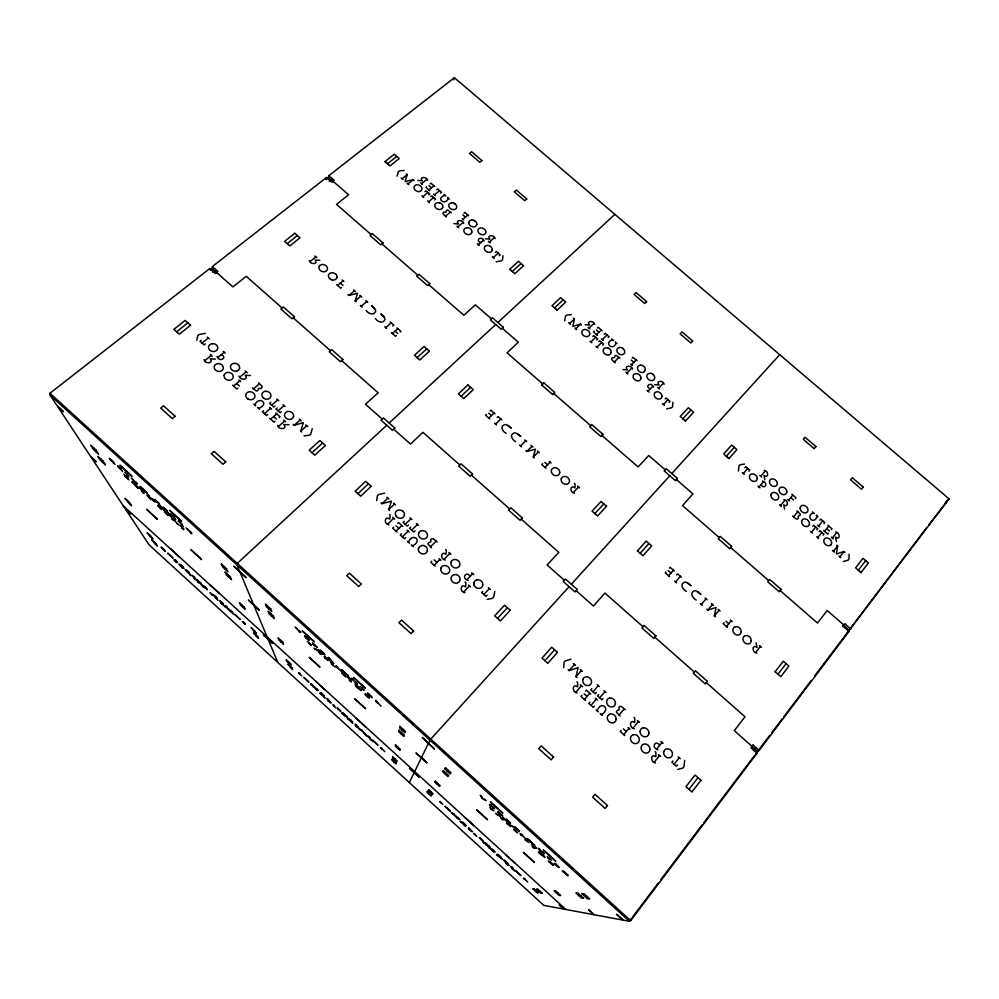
<?xml version="1.0" encoding="UTF-8"?>
<svg xmlns="http://www.w3.org/2000/svg" width="999" height="999" viewBox="0 0 999 999"><rect width="100%" height="100%" fill="white"/><g stroke="black" fill="none" stroke-linecap="round" stroke-linejoin="round"><path stroke-width="1.5" d="M366.009 695.391L366.009 694.367M196.803 340.247L197.777 335.839A5.832 4.895 11.3 0 1 199.276 334.49L205.307 333.366M367.22 736.5L363.936 733.503M367.22 735.988L363.923 732.879M368.581 694.854L368.606 693.806M369.28 698.239L365.035 694.517M369.305 697.539L365.035 693.493M397.09 176.161L398.214 171.828A5.22 4.108 21.2 0 1 399.612 170.829L404.145 170.467M371.928 697.739L367.607 693.968M371.953 697.027L367.62 692.906M312.225 428.633L310.801 433.916A5.782 5.045 16.5 0 1 309.203 435.214L304.046 435.939M372.977 741.645L370.055 739.073M376.685 702.21L376.748 701.211M831.568 542.657L831.505 543.369A4.333 3.509 45 0 1 830.906 544.717M809.352 524.263L809.427 523.551A4.308 3.509 43.8 0 0 804.058 518.918L803.383 519.105A4.133 3.359 43.8 0 0 801.623 521.878M786.825 491.77L786.75 492.47A4.096 3.334 42 0 1 784.377 494.68A4.271 3.472 42 0 1 779.058 490.097A4.096 3.322 42 0 1 780.818 487.362L781.493 487.175A4.271 3.472 42 0 1 786.837 491.77M780.182 590.584L817.469 623.051L827.16 610.514L844.118 625.237L842.482 626.448L843.393 625.249L849.15 630.232L949.05 498.863L454.383 77.71L328.833 175.674L334.128 180.27L331.805 182.08L326.511 177.485L212.35 266.558L212.088 268.569L217.595 273.451M640.072 731.505L640.197 730.656A4.595 4.083 51.8 0 1 643.031 727.884M836.7 545.179L837.661 546.016L836.438 553.97L844.043 551.51L845.004 552.36M645.192 370.429L645.292 369.767M611.076 352.372L610.951 353.034A4.021 3.284 31.8 0 1 608.391 355.045A4.208 3.447 31.8 0 1 603.196 350.549A4.021 3.284 31.8 0 1 603.571 349.3A4.033 3.297 31.8 0 1 605.169 348.039L605.869 347.889A4.208 3.447 31.8 0 1 608.129 348.214M589.71 333.941L589.597 334.59A4.033 3.284 30.6 0 1 587 336.588A4.208 3.434 30.5 0 1 581.818 332.105A4.021 3.272 30.5 0 1 583.828 329.62L584.527 329.47A4.208 3.434 30.5 0 1 589.735 333.966M715.346 616.82L714.347 615.946L715.996 607.442L707.729 610.139L706.73 609.265M473.838 583.229L474.001 582.442A4.471 4.033 33 0 1 477.023 579.895M573.513 318.107L574.45 318.906L572.839 326.348L580.556 324.176L581.48 324.975M326.024 179.57L326.511 177.485M418.544 548.039L418.356 548.813A4.645 4.196 27 0 0 418.781 551.211A4.608 4.158 27 0 0 419.255 551.972A4.645 4.196 27 0 0 424.026 553.883L424.837 553.658A4.471 4.033 27 0 0 426.248 552.759A4.446 4.021 27 0 0 427.285 550.599M236.95 564.872L237.287 563.399L386.738 425.249M328.833 175.674L328.346 177.76L333.616 182.355M577.035 677.622L575.986 676.685L578.159 667.594L569.155 670.591L568.106 669.655M476.685 224.438L476.535 225.05A3.996 3.184 24.3 0 1 473.838 226.885A4.171 3.322 24.3 0 1 468.781 222.502M471.778 232.168L471.628 232.792A4.008 3.209 24.2 0 1 468.918 234.64A4.183 3.347 24.2 0 1 463.848 230.245A3.996 3.197 24.2 0 1 465.971 227.922L466.695 227.784M442.719 207.093L442.557 207.705A4.008 3.184 22.8 0 1 439.822 209.515A4.183 3.322 22.8 0 1 434.777 205.145A3.996 3.172 22.8 0 1 436.938 202.859L437.662 202.735A4.183 3.322 22.8 0 1 439.947 203.097M394.043 762.15L394.268 761.263M394.655 759.764L394.892 758.84M397.614 748.239L397.902 747.115M401.261 734.078L401.623 732.692M402.235 730.306L402.609 728.845M534.228 457.942L533.241 457.092L535.414 449.188L526.835 451.461L525.849 450.599M406.293 173.826L407.205 174.6L405.144 181.531L413.136 179.733L414.048 180.507M356.131 301.735L355.182 300.899L357.492 293.269L348.951 295.442L348.002 294.605M301.723 432.005L300.724 431.118L303.334 422.664L294.193 425.287L293.194 424.4M224.151 375.349L224.375 374.625A4.483 3.821 12.2 0 1 227.685 372.402A4.683 3.996 12.2 0 1 233.154 377.31A4.471 3.821 12.2 0 1 230.482 380.07L229.633 380.244A4.683 3.996 12.2 0 1 224.113 375.324M389.722 510.514L388.711 509.615L391.433 501.173L382.08 503.696L381.069 502.797M453.683 79.87L454.383 77.71M409.328 782.554L414.098 772.739M414.198 772.539L421.341 757.854M428.359 743.443L421.478 757.592L426.735 762.761L415.959 752.946L426.873 762.499M428.521 743.106L430.769 739.098L569.105 586.688M632.717 916.832L658.341 882.904M660.751 879.719L666.358 872.289M666.758 871.752L702.297 824.699M703.721 822.801L731.28 786.313M731.755 785.689L754.657 755.356M756.056 753.508L769.779 735.326M771.653 732.854L782.217 718.855M783.79 716.77L811.2 680.494M814.622 675.948L826.148 660.689M826.772 659.864L926.735 527.484M928.608 525.012L949.05 498.863M212.35 266.558L217.882 271.453L215.297 273.476L209.753 268.581L49.95 393.269L50.05 395.117L629.358 921.29L630.681 920.641L757.13 753.121L751.073 747.764L753.121 745.067L759.165 750.424L848.963 631.455L843.206 626.448L845.029 624.038L850.786 629.033M753.346 750.711L755.232 748.214M429.945 740.172L430.769 739.098M688.923 789.347L697.989 777.647M777.909 674.225L786.113 663.623M865.708 560.639L858.328 570.192L861.051 572.514L868.406 562.961L863.011 558.316L855.606 567.869L861.026 572.539M775.087 671.753L783.291 661.176L788.923 666.096L780.781 676.66L775.124 671.703M674.113 764.235L679.22 757.754M839.847 556.843L844.043 551.51M677.359 764.922L676.335 766.221L671.89 762.237L672.901 760.951M755.781 652.272L760.414 646.428M833.453 551.323L837.661 546.016M832.354 537.999L836.538 532.754M654.407 762.025L659.59 755.531M828.383 533.291L827.771 534.053L823.626 530.469M831.255 529.707L831.98 528.808L827.834 525.249M656.867 748.825L662.012 742.407M824.562 531.281L828.783 526.061M823.089 535.227L823.938 534.165L819.867 530.656L819.018 531.705M817.657 537.674L821.902 532.417M429.021 794.08L429.52 793.456M430.394 792.382L430.919 791.72M437.038 784.165L437.687 783.366M445.217 774.075L446.016 773.089M447.39 771.39L448.239 770.341M818.543 526.073L822.764 520.866M816.87 529.845L817.719 528.808L813.648 525.299L812.799 526.336M823.95 523.651L824.799 522.614L820.741 519.118L819.904 520.154M811.425 532.292L815.684 527.047M726.473 626.585L731.181 620.816M817.07 515.971C814.784 525.661 804.482 516.658 813.361 512.762M723.95 622.664L723.139 623.651L727.459 627.447M631.78 918.069L629.17 921.253L623.401 920.179L617.12 914.472L616.458 914.36L622.727 920.054L594.093 914.734L588.536 909.677L593.556 914.634L563.948 909.127L559.14 904.744L563.548 909.053L543.806 905.381L149.126 544.905L125.986 509.927L130.457 513.998L129.995 513.286L125.524 509.215L91.134 457.23L96.229 461.863L95.617 460.939L90.509 456.293L57.617 406.568L63.324 411.75L62.562 410.577L56.843 405.382L50.25 395.429M623.763 734.652L629.02 728.259M633.279 727.784L638.486 721.44M621.166 730.431L620.267 731.53L624.787 735.576M793.568 516.87L797.864 511.675M714.347 615.946L719.068 610.214M945.329 502.647L947.302 500.249M795.279 498.688L796.016 497.814L791.907 494.268M619.055 715.109L624.288 708.803M707.729 610.139L712.474 604.432M701.298 604.495L706.056 598.813M788.548 500.199L792.831 495.067M780.506 505.606L784.827 500.437M601.261 714.535C611.688 709.365 600.861 699.462 597.202 710.913M599.712 697.851L604.994 691.608M594.268 706.093L593.194 707.354L588.786 703.408L589.847 702.147M602.959 698.551L601.91 699.812L597.502 695.878L598.563 694.63M590.996 705.381L596.328 699.088M592.981 691.845L598.289 685.626M596.241 692.557L595.179 693.806L590.784 689.884L591.845 688.636M581.893 695.341L580.981 696.415L585.476 700.436M585.551 691.071L586.338 690.159L590.821 694.155M584.452 699.525L589.797 693.256M675.574 581.93L680.394 576.311M758.965 487.012L763.348 481.905M760.763 476.248L765.122 471.191M576.023 691.995L581.393 685.751M676.673 574.912L677.584 573.851L681.393 577.197M668.593 575.799L673.426 570.192M666.108 571.94L665.284 572.889L669.567 576.648M669.417 568.119L670.117 567.307L674.4 571.053M575.986 676.685L581.331 670.516M748.875 471.178L749.75 470.167L745.729 466.695L744.854 467.707M569.155 670.591L574.512 664.435M743.331 473.489L747.739 468.431M728.995 458.553L736.912 449.6L731.618 445.079L723.701 453.983L728.995 458.553L726.36 456.243L734.277 447.327M544.892 660.714L554.582 649.8M640.159 553.371L648.95 543.481M637.399 550.948L646.178 541.083L651.698 545.891L642.969 555.756L637.449 550.899M571.341 584.228L669.792 475.761M671.79 473.563L779.707 354.682M685.489 421.004L693.581 412.25L688.336 407.742L680.232 416.458L685.489 421.004L682.879 418.706L690.958 409.99M497.514 618.393L507.405 607.742M594.805 513.586L603.783 503.921M483.828 594.467L489.398 588.573M663.461 404.52L668.056 399.662M487.1 595.204L485.989 596.391L481.668 592.532L482.779 591.358M669.118 402.347L670.029 401.373L666.058 397.952L665.147 398.913M573.476 492.357L578.533 487.037M463.861 591.783L469.505 585.889M658.653 388.174L663.236 383.391M602.934 434.315L600.849 436.476L589.697 426.773L591.795 424.625L602.934 434.315L601.885 435.402L638.111 466.933L648.726 455.494L665.197 469.805M467.107 579.532L472.727 573.701M648.039 391.221L652.672 386.413M545.029 467.42L550.149 462.175M444.243 559.14L449.912 553.371M626.972 373.027L631.643 368.269M542.669 463.673L541.783 464.572L545.978 468.256M434.165 565.259L439.872 559.452M631.468 364.71L636.101 359.99M533.241 457.092L538.399 451.873M431.755 561.238L430.769 562.237L435.152 566.158M632.205 358.129L633.004 357.317L637.012 360.776M430.457 546.853L436.151 541.121M614.273 362.05L618.968 357.317M526.835 451.461L531.992 446.266M520.591 445.979L525.761 440.809M412.35 545.766C423.401 541.096 412.55 531.768 408.416 542.245M616.158 342.807C613.386 351.673 603.109 343.144 612.549 339.71M405.694 537.649L404.533 538.798L400.249 534.977L401.411 533.828M608.079 337.575L609.015 336.651L605.107 333.279L604.17 334.203M552.697 394.555L554.82 392.457L543.781 382.842L541.633 384.927L552.697 394.555L553.758 393.506L590.746 425.699M414.985 530.881L413.836 532.017L409.565 528.209L410.714 527.085M602.734 345.055L603.671 344.131L599.75 340.734L598.801 341.67M402.397 536.888L408.191 531.181M602.36 339.61L607.067 334.965M411.7 530.119L417.445 524.45M596.977 347.115L601.71 342.432M405.182 524.3L410.939 518.656M590.958 341.92L595.716 337.262M408.466 525.074L407.305 526.198L403.047 522.402L404.208 521.266M596.728 339.872L597.677 338.948L593.743 335.564L592.807 336.488M541.633 384.927L543.781 382.842M396.054 531.206L401.86 525.524M596.54 334.603L601.261 329.97M495.604 424.076L500.836 418.968M393.681 527.235L392.694 528.196L397.053 532.092M397.664 523.339L398.501 522.514L402.847 526.398M594.143 331.256L593.443 331.93L597.439 335.377M597.377 328.097L598.176 327.322L602.16 330.756M387.887 523.913L393.718 518.244M497.127 417.532L498.114 416.571L501.823 419.817M589.048 328.134L593.781 323.526M488.836 418.119L494.08 413.024M486.513 414.423L485.614 415.297L489.772 418.943M490.109 410.951L490.871 410.214L495.029 413.848M388.711 509.615L394.505 504.008M575.774 328.796L580.556 324.176M382.08 503.696L387.887 498.114M569.655 323.514L574.45 318.906M557.142 310.19L565.734 302.048L560.589 297.64L551.985 305.744L557.142 310.19L554.582 307.942L563.174 299.825M357.917 493.718L368.394 483.816M461.088 396.266L470.604 387.262M467.919 384.94L458.404 393.906L463.823 398.564L473.276 389.61L467.882 384.977M389.16 423.014L495.716 324.5M497.877 322.502L614.872 214.348M311.975 452.684L322.64 443.032M417.045 357.617L426.748 348.851M521.053 263.524L512.3 271.453L509.74 269.231M493.269 257.567L498.239 253.147M300.724 431.118L306.73 425.774M499.175 255.694L500.162 254.807L496.303 251.486L495.317 252.36M392.357 333.491L397.827 328.671M294.193 425.287L300.212 419.967M396.453 335.452L395.529 336.276L391.433 332.679M400.187 332.143L400.986 331.443L396.903 327.859M442.782 804.482L439.735 801.822M385.689 327.66L391.171 322.852M278.659 426.323L284.74 420.991M392.819 326.099L393.843 325.199L390.209 322.015M489.285 242.095L494.243 237.737M274.987 421.203L273.951 422.115L269.68 418.306M279.158 417.57L280.045 416.795L275.786 412.987M478.284 244.63L483.279 240.26M278.022 410.864L284.078 405.582M270.654 419.168L276.748 413.848M281.318 411.663L280.12 412.724L275.936 409.003L277.16 407.954M274.95 405.981L273.738 407.03L269.568 403.321L270.779 402.26M267.744 414.448L266.533 415.509L262.35 411.763L263.574 410.714M271.641 405.169L277.71 399.912M264.435 413.636L270.542 408.329M258.579 408.391C270.117 404.083 259.178 395.204 254.745 404.957M457.792 226.935L462.824 222.615M463.973 213.124L464.835 212.387L468.743 215.747M361.263 306.231L366.795 301.498M462.849 219.268L467.857 214.985M355.182 300.899L360.739 296.179M253.384 388.886L259.503 383.678M237.899 388.087L236.838 388.986L232.605 385.189M348.951 295.442L354.52 290.734M445.442 216.259L450.499 211.963M233.566 386.051L239.748 380.844M341.658 287.387L340.696 288.187L336.626 284.628M448.451 198.277C445.304 206.468 435.002 198.264 444.942 195.255M240.047 376.96L246.191 371.803M337.55 285.439L343.144 280.769M440.497 193.132L441.508 192.283L437.699 189.011L436.688 189.847M434.615 199.975L435.626 199.138L431.805 195.841L430.794 196.678M434.54 194.867L439.61 190.647M428.621 201.736L433.728 197.49M422.777 196.678L427.884 192.457M428.771 194.942L429.795 194.093L425.974 190.809L424.95 191.646M428.871 189.985L433.953 185.789M218.032 357.33L224.226 352.235M426.61 186.788L425.874 187.4L429.757 190.747M430.094 183.916L430.956 183.204L434.84 186.551M204.995 360.514L211.251 355.394M421.59 183.704L426.685 179.52M310.214 261.438L315.859 256.843M407.992 183.916L413.136 179.733M202.035 343.069L208.254 338.012M205.344 343.893L204.096 344.905L199.975 341.233L201.224 340.222M402.048 178.784L407.205 174.6M176.611 331.793L187.837 322.839M287.188 243.681L297.39 235.552M396.753 156.368L387.525 163.736L385.027 161.563L394.255 154.221L399.25 158.529L390.022 165.909L385.002 161.588M294.792 233.279L284.628 241.358L289.847 245.929L299.975 237.837L294.792 233.279M210.152 270.08L212.6 268.157M326.685 179.046L329.146 177.135M212.787 272.415L215.247 270.504M329.22 181.256L331.668 179.333M843.393 625.249L845.029 624.038M847.327 632.654L848.963 631.455M753.121 745.067L751.598 746.078L757.642 751.41L759.165 750.424M481.243 796.203C480.169 797.165 483.941 800.474 485.227 799.824M755.594 754.108L757.13 753.121M464.16 816.87L473.713 825.586M490.434 805.644L491.183 805.244M489.697 807.055L493.968 810.938M491.246 809.29L491.983 808.915M465.634 825.461L462.275 822.402M466.021 825.286L462.724 822.165M498.513 812.986L499.313 812.624M503.121 818.643L503.946 818.331M471.378 831.443L468.306 828.77M506.543 820.279L507.38 819.967M507.43 824L508.254 823.713M510.077 823.338L505.544 819.367M510.664 823.139L506.381 819.043M476.848 836.45L473.776 833.753M510.427 826.535L506.406 823.076M514.822 827.809L515.721 827.547M514.535 830.469L515.409 830.219M482.604 840.858L479.158 837.799M482.967 840.758L479.67 837.649M517.557 833.016L513.511 829.532M521.053 834.939L521.965 834.714L526.061 839.51L527.022 839.31M640.084 365.284L639.397 365.447A4.021 3.284 33.6 0 0 637.462 367.969A4.208 3.434 33.6 0 0 642.669 372.465A4.021 3.272 33.6 0 0 644.517 371.591M619.542 347.565L618.843 347.727A4.008 3.272 32.3 0 0 616.883 350.224A4.196 3.422 32.3 0 0 622.077 354.707A4.008 3.272 32.3 0 0 624.612 352.709L624.725 352.048A4.183 3.409 32.3 0 0 622.502 348.251M236.875 370.954L236.026 371.116A4.658 3.959 12.7 0 1 233.429 370.779A4.608 3.921 12.7 0 1 232.63 370.379A4.658 3.959 12.7 0 1 230.532 366.221L230.794 365.522A4.458 3.796 12.7 0 1 234.078 363.324A4.658 3.959 12.7 0 1 239.523 368.206M524.812 839.822L529.02 842.607M491.945 848.963L495.267 851.997M471.628 220.067L470.904 220.205A3.984 3.172 24.3 0 0 468.781 222.515M451.635 202.847L450.924 202.972A3.984 3.159 23.4 0 0 448.776 205.257A4.171 3.309 23.4 0 0 453.821 209.615A3.996 3.172 23.4 0 0 456.531 207.804L456.68 207.193A4.158 3.297 23.4 0 0 454.632 203.571M532.529 845.379L533.516 845.216M533.166 847.414L534.153 847.264M536.076 848.451L531.53 844.467M536.763 848.351L532.517 844.305M539.435 849.1L538.623 849.262L543.468 852.759M497.29 855.219L501.76 858.665M505.669 854.719L515.284 863.498M540.746 852.859L541.795 852.734M500.761 857.417L497.102 854.42M501.186 857.379L497.889 854.27M543.831 855.456L539.71 851.91M570.991 659.215L565.347 660.876A5.882 5.307 44.2 0 0 564.06 662.512L563.661 667.582M547.202 856.38L551.585 860.364M504.395 860.838L505.032 860.788M548.513 858.441L549.612 858.353M843.306 561.55L848.089 560.164A5.432 4.396 45.9 0 0 849.063 558.741L849.013 554.258M506.068 863.236L506.718 863.198M549.288 862.075L550.374 862.012M384.59 493.119L378.746 494.505A5.782 5.145 22.5 0 0 377.347 495.991L376.648 500.724M677.722 769.367L682.554 768.194A6.044 5.32 54.6 0 0 683.94 766.62L684.665 760.501M508.678 865.609L505.307 862.537M509.215 865.584L505.944 862.499M554.982 864.322L556.118 864.272M552.834 865.146L548.301 861.175M553.583 865.109L549.375 861.101M666.583 408.916L671.54 407.767A5.295 4.333 35.5 0 0 672.627 406.468L672.839 402.272M511.5 867.319L512.162 867.294M558.591 867.444L553.983 863.398M559.39 867.419L555.107 863.348M512.362 868.98L513.036 868.955M487.212 599.375L492.207 598.426A5.819 5.27 34.3 0 0 493.706 597.002L494.792 591.321M514.572 870.991L511.575 868.256M496.216 261.775L501.348 260.851A5.232 4.208 25.7 0 0 502.522 259.653L502.984 255.744M146.865 495.267L150.974 499.85M563.336 871.915L564.522 871.915M744.455 464.06L740.184 464.772A5.345 4.371 40.2 0 0 738.985 465.984L738.423 470.966M524.225 878.933L524.962 878.97M571.216 314.598L566.808 315.135A5.232 4.258 29.6 0 0 565.509 316.233L564.647 320.879M228.346 608.903L231.868 611.5M534.902 890.733L536.276 890.883M538.611 891.145L540.034 891.295M556.555 893.094L558.304 893.293M578.671 895.504L580.844 895.741M584.565 896.153L586.863 896.403M233.604 613.923L230.095 611.338L226.298 606.418M159.091 505.819L161.701 507.167M172.402 519.33L175.075 520.754M317.42 689.572L311.775 684.415M316.808 689.872L311.188 684.74M194.33 578.696L196.503 580.069M221.266 603.284L225.449 607.092M314.735 648.776L317.257 650.037L320.217 653.758M326.411 657.966L329.021 659.303L331.943 662.999M687.787 582.892L691.196 585.789L686.201 582.242A4.196 3.596 43.6 0 0 683.953 582.454C679.595 584.702 683.366 589.972 686.4 591.433M697.577 591.483L700.998 594.38L696.003 590.834A4.208 3.596 44.3 0 0 693.743 591.046C689.41 593.306 693.194 598.588 696.228 600.049M508.016 425.349L511.338 428.159L506.431 424.7A4.108 3.521 29.1 0 0 504.12 424.825C499.625 426.623 503.071 431.968 506.131 433.304M517.532 433.678L520.854 436.501L515.946 433.029A4.108 3.521 29.8 0 0 513.636 433.166C509.14 434.99 512.612 440.334 515.659 441.67M459.228 818.98L453.446 813.698M457.704 818.456L451.96 813.211M320.304 693.668L324.55 697.552M153.796 499.975L149.326 496.965L148.064 494.767M347.827 718.793L352.085 722.689M496.441 814.01L500.112 816.308L502.085 819.155M509.965 824.862L513.761 827.247L515.671 830.057M198.164 581.343L200.674 583.029M460.639 821.765L464.985 825.736M488.823 847.477L493.181 851.473M180.769 565.471L181.918 566.271L179.957 564.223L183.341 567.207M343.656 714.135L346.903 716.483M485.439 843.543L489.423 846.54M427.597 180.307C426.798 176.286 418.406 176.736 422.277 180.807L417.744 180.382M444.043 194.48L445.854 196.054M447.502 197.465L449.35 199.063M495.154 238.536C494.28 234.378 485.939 235.027 489.897 239.111L485.402 238.736M594.717 324.338C593.731 319.992 585.464 320.954 589.547 325.025L585.089 324.725M611.625 338.911L613.498 340.522M615.184 341.97L617.082 343.619M664.185 384.203C663.099 379.72 654.894 380.894 659.065 384.977L654.645 384.727M764.148 470.367C768.98 470.866 768.681 479.108 764.01 475.462L764.834 479.757M812.399 511.938L814.36 513.636M816.108 515.134L818.044 516.795M835.564 531.905C840.309 532.342 840.309 540.796 835.551 537.15L836.463 541.545M428.896 185.652L431.456 187.862M462.812 214.885L465.384 217.108M596.303 329.982L598.925 332.255M631.168 360.04L633.816 362.325M790.721 497.602L793.431 499.937M826.697 528.633L829.432 530.993M420.679 182.917L422.502 184.49M433.616 194.068L435.452 195.642M462.087 218.619L463.736 220.042M488.361 241.296L490.209 242.894M588.111 327.335L589.984 328.946M601.41 338.798L603.296 340.422M630.681 364.036L632.379 365.497M657.704 387.362L659.602 388.998M759.802 475.424L761.725 477.085M787.612 499.4L789.335 500.886M817.569 525.237L819.53 526.923M831.368 537.162L833.328 538.836M451.423 212.762L447.952 210.14A1.461 1.161 23.2 0 0 446.828 210.215C445.292 212.175 446.94 212.45 443.868 212.075A2.46 1.961 23.1 0 0 442.994 213.099A1.748 1.399 23.1 0 0 443.156 214.098L446.366 217.045M463.748 223.401C462.899 219.28 454.508 219.867 458.429 223.963L453.908 223.576M484.203 241.059C482.192 235.389 474.488 239.66 480.569 242.62M619.917 358.142L616.358 355.457A1.474 1.199 32.3 0 0 615.272 355.569C613.836 357.679 615.621 357.954 612.487 357.642A2.473 2.023 32.3 0 0 611.7 358.766A1.761 1.436 32.3 0 0 611.912 359.815L615.222 362.862M632.592 369.081C631.543 364.623 623.276 365.746 627.422 369.842L622.976 369.58M653.621 387.225C651.298 381.218 644.03 386.151 650.162 389.011M762.387 481.068C768.905 482.654 764.66 490.372 760.976 484.677M783.865 499.6C788.673 500.087 788.473 508.441 783.753 504.782L784.602 509.153M796.89 510.839L800.137 514.035A1.511 1.224 43.3 0 1 800.174 515.122C798.189 516.833 797.627 514.997 798.376 518.131A2.535 2.06 43.3 0 1 797.327 519.043A1.811 1.474 43.4 0 1 796.191 518.956L792.594 516.033M358.678 688.723L355.344 685.701L361.288 690.584L355.282 684.615M401.136 177.997L402.959 179.57M407.08 183.129L408.903 184.703M421.853 195.879L423.688 197.465M427.697 200.936L429.533 202.522M456.868 226.136L458.716 227.735M477.36 243.831L479.208 245.429M492.332 256.755L494.193 258.354M568.718 322.714L570.591 324.325M574.825 327.984L576.698 329.608M590.009 341.096L591.895 342.732M596.028 346.291L597.914 347.927M626.023 372.202L627.921 373.838M647.09 390.397L649 392.045M662.499 403.696L664.41 405.344M742.369 472.664L744.305 474.338M758.004 486.176L759.939 487.849M779.532 504.77L781.48 506.443M810.451 531.456L812.412 533.141M816.683 536.838L818.643 538.523M832.492 550.486L834.44 552.172M838.86 555.993L840.821 557.679M541.745 855.206L538.299 852.085L545.017 857.567L539.323 851.96M332.967 181.181L348.589 194.755L336.501 204.395L371.153 234.565M491.358 318.781L475.349 304.87L463.873 315.259L428.671 284.628M502.247 328.234L518.319 342.195L507.055 352.847L542.707 383.891M676.398 479.532L692.944 493.906L682.554 505.606L719.255 537.562M381.893 243.906L417.844 275.2M730.631 547.464L768.706 580.606M314.91 256.006L316.808 257.68M319.855 260.352L315.022 259.977C318.993 264.298 310.127 264.972 309.265 260.602M342.22 279.957L343.918 281.443M353.571 289.897L355.469 291.571M359.777 295.342L361.675 297.015M365.834 300.649L367.744 302.322M524.787 439.947L526.748 441.67M531.018 445.417L532.979 447.127M537.412 451.011L539.373 452.734M549.338 461.463L551.098 463.012M574.35 483.379L575.074 484.003L574.962 487.862C570.217 484.053 569.18 492.532 574.462 493.231M577.534 486.163L579.52 487.899M705.057 597.926L707.067 599.7M711.475 603.558L713.486 605.319M718.056 609.328L720.079 611.088M730.344 620.092L732.155 621.678M756.106 642.657L756.98 647.427C751.947 643.593 751.71 652.672 756.805 653.171M759.39 645.529L761.438 647.327M340.309 283.129L342.994 285.464M395.067 331.106L397.764 333.479M488.686 413.199L491.433 415.596M544.792 462.4L547.564 464.822M668.156 570.554L670.978 573.026M725.948 621.241L728.795 623.738M360.302 305.394L362.212 307.068M366.059 310.439C367.982 313.187 373.251 316.009 375.374 311.95A4.096 3.409 20.3 0 0 375.462 309.915L371.578 305.682L374.725 308.541M375.374 318.606C377.297 321.353 382.58 324.2 384.69 320.117A4.096 3.422 20.8 0 0 384.777 318.069L380.881 313.836L384.028 316.683M384.727 326.81L386.65 328.496M494.617 423.214L496.59 424.937M519.605 445.129L521.565 446.853M674.562 581.043L676.573 582.817M700.299 603.621L702.309 605.394M282.13 308.004L246.241 276.311L232.917 286.925L216.583 272.465M293.244 317.819L330.482 350.699M341.695 360.602L378.159 392.807L365.497 404.258L382.255 419.081M459.865 464.972L422.902 432.33L410.477 444.068L393.643 429.17M471.328 475.099L509.677 508.966M521.241 519.168L558.816 552.36L547.09 564.984L564.36 580.257M643.019 626.723L604.919 593.081L593.456 606.006L576.098 590.659M654.832 637.162L694.367 672.077M706.281 682.592L745.004 716.795L734.29 730.656L752.097 746.415M207.28 337.138L209.253 338.898M223.239 351.348L225.212 353.109M245.192 370.916L247.178 372.689M250.374 375.537L245.217 375.249C249.35 379.82 240.022 380.869 239.048 376.074M258.504 382.792L261.95 386.101A1.936 1.661 13.9 0 1 262.063 387.25A2.722 2.335 13.9 0 1 261.001 388.474C257.53 388.099 259.328 388.561 257.48 390.784A1.623 1.399 13.7 0 1 256.194 390.909L252.385 387.987M276.723 399.038L278.721 400.811M283.092 404.707L285.09 406.481M299.213 419.081L301.211 420.854M305.719 424.875L307.717 426.66M386.888 497.215L388.911 499.013M393.494 503.096L395.517 504.907M409.915 517.732L411.95 519.555M416.421 523.538L418.456 525.349M437.175 542.032L433.366 538.873A1.936 1.736 27.5 0 0 432.067 538.786A2.722 2.448 27.6 0 0 430.719 539.785C431.281 543.244 430.519 541.208 428.209 543.069A1.623 1.461 27.4 0 0 428.109 544.268L431.481 547.764M445.591 549.512L446.328 550.174L446.041 554.308C441.133 550.324 439.597 559.215 445.279 560.052M448.888 552.459L450.936 554.283M471.69 572.777L473.751 574.612M488.361 587.649L490.422 589.485M573.476 663.511L575.561 665.371M580.282 669.58L582.38 671.44M597.227 684.677L599.325 686.55M603.933 690.659L606.043 692.532M625.349 709.74L621.428 706.493A1.986 1.773 49.4 0 0 620.154 706.43A2.797 2.498 49.5 0 0 618.893 707.542C619.592 711.113 618.893 709.128 616.633 711.138A1.661 1.486 49.6 0 0 616.595 712.424L620.117 716.046M634.028 717.457L634.79 718.144L634.752 722.564C629.545 718.543 628.858 728.096 634.34 728.733M637.424 720.491L639.547 722.377M660.951 741.458L663.074 743.356M678.146 756.792L680.282 758.703M221.391 354.558C228.047 357.904 219.056 362.749 217.045 356.443M470.154 576.373C466.408 570.117 460.814 578.546 468.144 580.456M659.665 745.341C655.544 738.785 650.674 748.089 657.929 749.774M210.252 354.508L212.238 356.281M215.422 359.116L210.227 358.828C214.335 363.424 204.945 364.398 204.008 359.628M238.786 379.982L240.559 381.568M269.555 407.442L271.553 409.228M283.741 420.092L285.739 421.878M288.973 424.762L283.803 424.525C288.024 429.12 278.684 430.357 277.66 425.437M389.41 514.398L390.147 515.059L389.785 519.143C384.94 515.147 383.154 523.913 388.911 524.825M392.694 517.332L394.73 519.155M407.155 530.257L409.203 532.08M439.023 558.703L440.871 560.339M465.147 582.005L465.896 582.667L465.634 586.875C460.664 582.854 459.215 591.895 464.897 592.719M468.469 584.964L470.541 586.813M576.947 681.78L577.709 682.467L577.597 686.837C572.452 682.804 571.515 692.245 577.072 692.931M580.344 684.802L582.442 686.688M595.267 698.139L597.377 700.024M628.146 727.484L630.044 729.183M655.094 751.523L655.868 752.21L655.856 756.718C650.586 752.672 649.999 762.374 655.481 762.986M658.528 754.582L660.651 756.493M236.613 383.479L239.41 385.976M273.664 416.546L276.473 419.056M396.054 525.836L398.926 528.396M434.09 559.815L436.988 562.387M584.14 693.781L587.1 696.415M623.376 728.833L626.361 731.493M253.746 404.071L255.781 405.881M257.58 407.492L259.565 409.278M407.392 541.333L409.44 543.169M411.288 544.817L413.374 546.678M596.153 709.964L598.264 711.85M600.162 713.561L602.31 715.471M201.548 584.677L200.324 583.641L203.147 586.463M49.95 393.269L630.681 920.641M113.574 461.975L109.291 458.241L111.975 461.138L109.965 459.727M121.341 469.031L117.432 465.659M131.219 478.009L133.167 479.782M134.927 481.381L136.925 483.191M159.191 503.434L154.82 499.637L157.417 502.447L155.282 500.924M167.02 510.551L163.024 507.105M174.688 517.519L170.467 513.898L174.301 517.744M182.392 524.525L178.159 520.891L181.98 524.725M186.089 527.884L188.049 529.67M189.835 531.293L191.833 533.116M295.005 626.91L297.053 628.758M298.863 630.406L300.874 632.23M304.645 635.664L309.328 640.222L305.844 637.325M312.512 642.819L317.195 647.377L313.698 644.467M320.379 649.962L324.725 654.095M328.421 657.28L333.891 663.311M351.423 678.184L353.484 680.057M355.307 681.718L357.342 683.566M375.724 700.274L380.969 706.106M480.207 795.266L482.317 797.177M484.19 798.875L486.251 800.761M490.147 804.295L494.667 808.703L490.784 805.456M498.264 811.675L502.797 816.008L498.876 812.824M514.672 826.585L519.218 830.843L516.783 829.145L519.205 831.792M538.399 848.163L540.521 850.099M542.407 851.81L544.505 853.708M563.473 870.953L568.019 875.211L565.422 873.376L567.757 875.936M118.369 466.845L121.104 469.33M163.873 508.216L166.633 510.726M321.478 651.498L324.313 654.07M368.594 694.33L371.453 696.915M506.968 820.117L509.89 822.776M555.556 864.297L558.503 866.97M113.087 462.562L115.035 464.335M122.752 471.353L118.406 467.257M126.848 475.087L128.796 476.86M158.429 503.783L160.377 505.569M168.169 512.637L163.824 508.553M173.826 517.794L175.787 519.58M181.481 524.75L183.454 526.535M304.995 637.037L307.005 638.873M312.824 644.168L314.835 645.991M320.642 651.261L324.887 654.969M328.634 658.541L330.657 660.364M361.301 688.236L363.336 690.072M375.661 701.286L377.697 703.134M489.398 804.694L491.471 806.58M497.477 812.037L499.55 813.923M513.786 826.86L515.859 828.758M547.477 857.492L549.575 859.39M562.287 870.966L564.385 872.864M133.267 481.318L135.215 483.091M142.919 490.097L139.011 486.713M147.09 493.881L148.951 495.579M170.792 515.434L166.621 511.85L170.417 515.659M318.506 649.725L323.139 654.233L319.655 651.336M327.834 658.216L329.021 659.303M335.976 665.621L342.033 672.177L341.895 670.991M340.971 670.154L342.894 671.902M347.215 675.836L351.511 679.919M355.194 683.091L357.217 684.927M502.909 817.382L507.38 821.752L503.496 818.506M512.524 826.136L513.761 827.247M520.929 833.778L521.965 834.714M526.086 838.448L528.071 840.259M540.746 851.797L542.832 853.683M139.897 487.849L142.62 490.322M348.239 677.285L351.061 679.844M533.029 845.291L535.939 847.939M136.538 485.314L132.617 481.568M144.193 492.282L139.897 488.224M153.059 500.349L155.007 502.11M158.192 505.007L160.015 506.668M163.636 509.952L165.247 511.426M169.967 515.709L171.903 517.482M318.781 651.023L320.766 652.834M325.612 657.23L327.26 658.741M330.994 662.125L332.879 663.836M336.151 666.82L338.162 668.643M347.315 676.972L351.573 680.694M355.257 684.19L359.053 687.449M502.097 817.706L504.158 819.58M509.14 824.113L510.851 825.674M514.685 829.158L516.633 830.931M520.017 834.003L522.077 835.876M127.66 477.634L123.801 474.3M137.038 486.163L131.868 481.793L138.337 488.361L135.115 485.414M140.909 489.685L142.832 491.433M158.504 505.681L160.439 507.442M165.247 511.813L167.195 513.586M316.071 648.963L317.257 650.037M324.163 656.318L326.149 658.129M331.094 662.624L333.092 664.435M349.275 679.158L351.273 680.968M498.888 815.209L500.112 816.308M507.23 822.776L509.29 824.65M514.385 829.282L516.446 831.156M533.129 846.328L535.177 848.201M124.7 475.449L127.397 477.897M366.009 694.879L368.806 697.427M549.837 862.037L552.734 864.672M129.008 479.87L124.738 475.849M142.183 491.858L144.106 493.593M161.613 509.527L157.742 505.806M168.319 515.621L164.448 511.913M171.503 518.518L173.327 520.167M176.923 523.439L178.521 524.9M181.706 527.797L183.641 529.557M308.716 643.294L310.689 645.092M313.936 648.051L315.584 649.55M319.268 652.896L321.141 654.595M324.4 657.567L328.109 660.751M331.293 663.836L335.027 667.032M349.375 680.269L351.348 682.067M490.234 808.366L492.27 810.226M495.616 813.273L497.315 814.809M501.111 818.268L503.034 820.017M532.142 846.478L534.19 848.338M123.264 505.806L170.479 548.863M210.015 584.927L170.292 548.551L179.77 557.479M565.884 909.49L209.865 584.64L219.33 593.568M164.523 550.037L161.126 547.065L163.149 549.15L161.501 547.889M175.087 559.665L176.586 561.038M189.36 572.689L186.276 569.979M196.653 579.345L198.164 580.731M199.925 582.342L201.436 583.716M206.706 588.523L203.596 585.801M216.895 597.827L213.424 594.792L215.372 596.803L213.611 595.441M222.952 603.346L219.817 600.599M225.537 605.706L227.06 607.105M231.119 610.801L232.642 612.187M243.257 621.878L244.792 623.276M298.713 672.489L300.249 673.9M311.001 683.703L312.537 685.114M316.658 688.86L318.206 690.284M320.829 692.682L324.163 695.828M326.985 698.301L331.193 702.759M337.387 707.791L340.709 710.938M342.782 712.712L344.33 714.123M346.129 715.771L347.689 717.182M355.182 724.025L358.504 727.16M361.376 729.682L364.885 733.503M368.331 736.038L369.892 737.449M380.831 747.427L384.827 751.71M440.072 801.498L441.645 802.934M452.647 812.974L454.233 814.422M458.441 818.268L460.027 819.717M469.018 827.921L472.677 831.892M485.189 842.681L486.775 844.13M488.623 845.803L490.222 847.264M504.233 860.052L507.904 863.548L505.869 861.925L507.18 863.373M511.363 866.57L512.962 868.019M524.15 878.233L527.597 882.005M186.888 570.754L189.011 572.689M204.196 586.538L206.318 588.486M220.392 601.323L222.527 603.271M321.678 693.756L323.851 695.741M338.199 708.84L340.372 710.826M355.956 725.037L358.129 727.035M463.261 822.976L465.484 824.999M480.182 838.423L482.417 840.459M498.364 855.007L500.599 857.042M163.911 550.087L165.409 551.46M174.55 560.039L177.422 562.425M182.005 566.845L178.958 564.16M182.642 567.182L184.153 568.556M185.227 569.78L186.663 571.091M190.397 574.5L186.813 570.904M193.319 576.923L194.83 578.309M197.402 580.656L198.913 582.03M200.662 583.628L203.509 586.463M207.417 589.785L204.096 586.663M210.652 592.981L212.163 594.368M215.909 597.789L217.557 599.05M223.576 604.782L220.267 601.423M227.297 608.179L228.821 609.565M232.842 613.236L234.353 614.622M245.329 624.387L242.332 621.553M299.013 673.388L301.873 675.873M310.427 684.04L311.95 685.439M316.046 689.173L317.582 690.584M321.029 693.493L324.288 696.365M327.16 699.075L329.171 701.148M332.992 704.632L334.528 706.043M337.512 708.528L340.809 711.538M341.833 712.712L344.43 714.834M346.216 716.47L347.764 717.881M349.013 719.268L349.937 720.104M350.399 720.291L351.96 721.703M355.232 724.7L358.516 727.609M359.128 728.496L360.614 729.844M361.388 730.319L362.949 731.743M368.331 736.65L369.88 738.061M370.067 738.473L371.628 739.897M380.756 747.989L382.317 749.412M451.161 812.499L452.734 813.923M456.918 817.744L458.491 819.192M468.556 828.121L470.354 830.007M474.275 833.578L475.849 835.027M483.329 841.845L486.226 844.255M488.061 845.928L489.647 847.377M490.684 848.563L491.62 849.412M492.357 849.837L493.943 851.298M501.036 858.004L502.547 859.39M503.596 860.114L505.194 861.563M510.701 866.595L513.823 869.679M523.426 878.208L525.024 879.669M179.583 564.922L181.681 566.845M342.657 713.798L345.367 716.108L343.843 714.547M364.672 733.865L366.845 735.851M483.828 842.644L486.763 845.166L485.377 843.718M506.393 863.211L508.616 865.246M176.898 562.774L173.901 559.927M182.817 568.194L179.52 565.084M189.673 574.437L191.171 575.811M193.631 578.059L195.042 579.345M197.839 581.905L199.088 583.041M202.722 586.363L204.233 587.737M212.849 595.591L209.865 592.757M218.082 600.374L215.11 597.539M220.567 602.647L221.99 603.933M224.8 606.505L226.049 607.642M319.692 693.106L320.966 694.28M323.813 696.877L325.262 698.201M327.797 700.511L330.669 703.021M333.129 705.381L336.014 707.904M341.933 713.423L343.481 714.822M347.202 718.231L348.489 719.392M351.348 722.015L352.809 723.338M355.332 725.649L356.88 727.06M460.015 821.19L461.313 822.377M464.235 825.049L465.721 826.398M482.792 841.982L484.365 843.418M488.186 846.902L489.498 848.101M492.432 850.786L493.918 852.135M496.503 854.495L498.089 855.943M342.245 673.676C353.446 683.84 334.578 665.971 345.304 675.549M197.415 580.044L201.411 584.315M343.556 713.423L346.99 717.182M195.604 579.258L198.489 582.492M485.989 843.406L488.861 846.653M173.926 519.705L177.747 524.2M160.539 506.118L164.473 510.714M93.332 447.589L96.054 451.823M100.462 458.691L103.034 462.712M127.26 500.487L129.333 503.733M149.138 534.602L150.849 537.287M153.659 541.658L155.307 544.23M163.774 549.338L164.66 550.774M112.6 461.088L114.061 463.449M175.3 560.726L176.149 562.1M120.404 468.169L121.816 470.504M175.836 560.352L176.673 561.738M124.688 472.277L128.771 475.986M181.281 566.183L182.093 567.532M126.723 476.798L128.084 479.033M126.461 473.676L127.835 475.974M182.58 566.508L183.391 567.869M185.976 570.466L190.422 575.124M132.193 478.896L137.013 484.153L135.951 482.305M134.241 482.205L135.564 484.44M188.624 572.027L189.41 573.364M141.87 490.559L143.144 492.719M141.983 489.248L143.269 491.433M191.883 575.124L195.042 578.009M193.319 576.311L194.081 577.622M202.76 585.776L203.484 587.05M152.81 499.088L154.033 501.223M159.478 506.568L160.652 508.641M158.204 502.547L159.403 504.682M205.969 587.862L206.681 589.123M211.413 593.668L212.088 594.904M166.221 512.699L167.357 514.747M166.059 509.69L167.22 511.788M169.818 514.547L170.941 516.595M216.134 597.127L216.795 598.364M216.671 598.476L217.332 599.687M173.701 516.62L174.813 518.681M179.808 525.262L183.866 528.946M222.215 602.684L222.852 603.883M181.631 526.71L182.68 528.683M181.406 523.626L182.467 525.649M187.063 528.771L191.658 533.828L190.859 532.23M244.018 622.577L244.568 623.701M223.851 566.283L225.287 569.368M227.61 574.375L228.958 577.297M241.696 604.77L242.782 607.13M253.172 629.532L254.071 631.48M255.544 634.652L256.406 636.513M237.025 565.072L239.76 571.59M240.085 572.365L253.684 604.832M253.933 605.444L268.107 639.273M268.294 639.735L277.797 662.424M268.132 606.543L269.118 609.24M270.717 613.598L271.653 616.146M280.444 640.072L281.194 642.132M288.349 661.638L288.973 663.324M289.985 666.096L290.584 667.719M299.488 673.201L299.775 674.088M296.004 627.809L300.137 632.454L299.875 631.331M315.559 681.181L324.925 689.884M305.644 636.575L306.006 637.961M307.367 641.258L311.513 645.017M309.365 642.869L309.69 644.193M321.578 693.368L321.778 694.168M313.524 643.743L313.836 645.079M327.759 699.013L327.934 699.787M328.396 700.436L328.559 701.211M319.505 650.636L319.78 651.935M321.353 650.849L321.616 652.147M333.766 705.344L333.903 706.093M325.162 657.23L325.387 658.466M329.433 658.191L329.645 659.452M338.137 708.478L338.261 709.215M332.093 663.536L332.292 664.735M342.607 713.411L342.707 714.123M336.988 666.533L337.15 667.732M349.5 718.968L352.747 721.927M351.111 720.304L351.173 720.991M348.189 676.71L348.289 677.859M350.274 680.069L350.362 681.181M352.435 679.108L356.318 683.528L356.331 682.654M356.106 726.348L356.056 725.699L359.865 729.782L359.827 729.133M355.931 724.712L355.981 725.374M356.094 718.306L365.472 726.86M356.206 684.003L356.268 685.102M360.177 686.35L364.423 690.222M362.15 730.394L362.162 731.031M362.287 688.061L362.312 689.148M769.455 481.805A4.083 3.322 41.5 0 1 771.24 479.108L771.915 478.921A4.271 3.472 41.5 0 1 777.247 483.516L777.16 484.203A4.096 3.334 41.5 0 1 774.774 486.401A4.258 3.472 41.5 0 1 769.467 481.83M801.635 521.903A4.308 3.496 43.8 0 0 807.005 526.523A4.133 3.359 43.8 0 0 808.266 525.998A4.308 3.496 43.8 0 0 809.452 524.175M770.903 495.354A4.108 3.347 42 0 1 771.578 493.419A4.121 3.359 42 0 1 772.702 492.619L773.376 492.445A4.296 3.496 42 0 1 778.733 497.052L778.646 497.752A4.121 3.372 42 0 1 777.522 499.463A4.108 3.359 42 0 1 776.248 499.975A4.283 3.496 42 0 1 770.916 495.379M830.918 544.642A4.158 3.359 45 0 1 829.17 545.666A4.321 3.509 45 0 1 823.788 541.033A4.146 3.359 45 0 1 824.05 539.622A4.158 3.372 45 0 1 825.511 538.199L826.173 537.999A4.333 3.509 45 0 1 831.58 542.657M800.174 508.291A4.108 3.334 43.2 0 1 800.823 506.356A4.121 3.347 43.2 0 1 801.922 505.556L802.597 505.357A4.296 3.484 43.2 0 1 807.954 509.977L807.866 510.676A4.133 3.347 43.2 0 1 806.78 512.387A4.108 3.334 43.2 0 1 805.519 512.912A4.283 3.472 43.2 0 1 800.187 508.316M751.211 640.521A4.545 3.859 47.9 0 0 745.604 635.626A4.358 3.696 47.9 0 0 743.706 636.763M735.601 626.648A4.545 3.859 47.2 0 1 741.208 631.543M741.121 631.68A4.371 3.709 47.3 0 1 739.185 634.752L738.461 634.977A4.545 3.859 47.2 0 1 733.091 631.643A4.558 3.871 47.2 0 1 732.841 630.057L732.941 629.283A4.371 3.709 47.2 0 1 735.514 626.773M743.731 636.738A4.508 3.821 47.9 0 0 743.056 638.161L742.956 638.923A4.57 3.871 47.9 0 0 743.231 640.534A4.508 3.821 47.9 0 0 744.08 642.045A4.558 3.859 47.9 0 0 748.576 643.856L749.3 643.631A4.371 3.709 47.9 0 0 750.486 642.707A4.358 3.696 47.9 0 0 751.223 640.546M615.434 703.284A4.558 4.083 48.7 0 1 613.224 706.618L612.449 706.867A4.745 4.246 48.7 0 1 606.605 701.66L606.755 700.836A4.558 4.083 48.7 0 1 609.627 698.114M609.627 698.114A4.733 4.246 48.7 0 1 615.421 703.271M648.875 733.091A4.595 4.083 51.9 0 1 646.703 736.463L645.928 736.725A4.783 4.246 51.8 0 1 640.059 731.493M633.466 734.652A4.795 4.271 52.2 0 1 639.323 739.859A4.608 4.121 52.2 0 1 637.15 743.281L636.363 743.543A4.795 4.283 52.2 0 1 630.481 738.286L630.619 737.449A4.62 4.121 52.2 0 1 633.478 734.652M648.875 733.104A4.795 4.258 51.8 0 0 646.341 728.508A4.77 4.246 51.8 0 0 643.019 727.884M616.171 719.205A4.583 4.121 50 0 1 613.96 722.564L613.174 722.826A4.77 4.283 50 0 1 607.305 717.594L607.454 716.758A4.595 4.121 50 0 1 610.339 713.998A4.758 4.271 50 0 1 616.158 719.18M649.912 749.325A4.82 4.296 53.1 0 0 647.364 744.692A4.808 4.271 53.1 0 0 644.03 744.08A4.608 4.108 53.1 0 0 641.945 745.366A4.62 4.121 53.1 0 0 641.196 746.89L641.071 747.751A4.808 4.283 53.1 0 0 646.952 752.996L647.727 752.734A4.62 4.121 53.1 0 0 649.5 750.973A4.608 4.096 53.1 0 0 649.912 749.325M440.059 202.984A4.183 3.322 22.8 0 1 442.857 207.005M419.031 191.571A4.183 3.309 21.9 0 1 413.998 187.2A3.996 3.159 21.9 0 1 416.171 184.94L416.908 184.815A4.183 3.309 21.9 0 1 421.965 189.186L421.778 189.773A4.008 3.172 21.9 0 1 419.031 191.558M471.74 219.955A4.171 3.322 24.3 0 1 474.001 220.317M475.412 221.179A4.171 3.322 24.3 0 1 476.823 224.35M473.988 220.592A3.996 3.184 24.3 0 1 475.324 221.416M466.808 227.672A4.183 3.347 24.2 0 1 471.915 232.08M451.748 202.735A4.171 3.309 23.4 0 1 454.021 203.097M453.996 203.371A3.996 3.172 23.4 0 1 454.695 203.721M330.519 279.295A4.396 3.609 18.4 0 1 328.471 275.424L328.659 274.762A4.221 3.472 18.4 0 1 331.668 272.777A4.408 3.621 18.4 0 1 335.539 274.051M335.664 273.951A4.396 3.609 18.4 0 1 337.025 277.285M332.18 279.92A4.221 3.472 18.4 0 1 330.657 279.308M332.093 279.92A4.408 3.621 18.4 0 0 333.716 280.032L334.503 279.882A4.221 3.472 18.4 0 0 336.363 278.646A4.208 3.459 18.4 0 0 336.9 277.385M217.832 363.611A4.483 3.809 11.7 0 0 214.51 365.809L214.273 366.533A4.683 3.984 11.8 0 0 219.755 371.428L220.604 371.253A4.471 3.809 11.8 0 0 223.289 368.494A4.683 3.984 11.7 0 0 217.819 363.611M265.447 391.296A4.458 3.834 14.2 0 0 262.188 393.531L261.975 394.255A4.645 4.008 14.2 0 0 264.048 398.426M265.434 391.296A4.645 3.996 14.2 0 1 270.916 396.203A4.446 3.821 14.2 0 1 268.306 398.988L267.47 399.163A4.645 4.008 14.2 0 1 264.885 398.838A4.595 3.959 14.2 0 1 264.073 398.439M293.569 416.371A4.433 3.846 15.5 0 1 290.984 419.205L290.147 419.393A4.645 4.033 15.5 0 1 287.55 419.068A4.595 3.984 15.5 0 1 286.75 418.668A4.645 4.033 15.5 0 1 284.59 414.435L284.84 413.736A4.446 3.859 15.5 0 1 288.062 411.451A4.645 4.033 15.5 0 1 293.569 416.383M247.952 398.938A4.67 4.021 13.2 0 1 245.854 394.73L246.104 394.031A4.483 3.846 13.2 0 1 249.388 391.783A4.67 4.021 13.2 0 1 254.882 396.703A4.471 3.846 13.2 0 1 252.235 399.5L251.386 399.687A4.67 4.021 13.2 0 1 248.788 399.35A4.62 3.971 13.2 0 1 247.977 398.951M212.138 343.781A4.471 3.771 11.7 0 0 208.841 345.941L208.604 346.653A4.67 3.934 11.7 0 0 209.902 350.224A4.608 3.896 11.7 0 0 212.3 351.423A4.67 3.934 11.7 0 0 214.048 351.511L214.897 351.348A4.458 3.759 11.7 0 0 217.57 348.626M212.275 343.644A4.67 3.934 11.7 0 1 217.72 348.501M239.523 368.194A4.446 3.784 12.7 0 1 236.875 370.941M650.948 373.439A4.208 3.434 34.1 0 0 649.462 373.364L648.776 373.526A4.021 3.284 34.1 0 0 646.84 376.074A4.208 3.434 34.1 0 0 652.06 380.569A4.033 3.297 34.1 0 0 654.57 378.521L654.682 377.859A4.208 3.434 34.1 0 0 653.121 374.55M608.241 348.089A4.208 3.447 31.8 0 1 611.201 352.272M640.197 365.159A4.208 3.434 33.6 0 1 645.416 369.667M644.967 370.242A4.021 3.284 33.6 0 1 644.293 371.391M651.048 373.314A4.208 3.434 34.1 0 1 653.221 374.425M619.642 347.452A4.196 3.422 32.3 0 1 622.614 348.139M454.408 574.575A4.658 4.221 31 0 1 460.102 579.645M459.99 579.782A4.471 4.058 31 0 1 457.579 582.904L456.768 583.129A4.658 4.221 31 0 1 452.622 581.905A4.62 4.183 31 0 1 451.211 579.67A4.658 4.221 31 0 1 451.048 578.021L451.236 577.235A4.483 4.058 30.9 0 1 454.295 574.7M402.759 511.301A4.62 4.133 24.2 0 0 398.663 510.052A4.446 3.971 24.2 0 0 395.567 512.487L395.379 513.249A4.645 4.146 24.2 0 0 395.791 515.621M402.909 511.176A4.645 4.146 24.2 0 1 404.433 514.935M404.283 515.059A4.446 3.971 24.2 0 1 401.81 518.056L400.999 518.269A4.62 4.133 24.2 0 1 396.253 516.358M396.453 516.421A4.446 3.971 24.2 0 1 396.004 515.709M418.768 548.239A4.471 4.033 27 0 1 421.865 545.741M421.74 545.417A4.645 4.196 27 0 1 427.41 550.461M482.704 584.977A4.446 4.021 33 0 1 482.217 586.5A4.458 4.033 33 0 1 480.332 588.086L479.532 588.311A4.645 4.196 33 0 1 475.412 587.1A4.608 4.158 33 0 1 473.988 584.877M473.976 584.852A4.645 4.196 33 0 1 473.826 583.229M477.135 579.77A4.645 4.196 33 0 1 482.817 584.827M559.777 472.515A4.421 3.796 33 0 0 554.333 467.757A4.246 3.646 33 0 0 551.46 470.142L551.323 470.866A4.433 3.809 33 0 0 551.51 472.377A4.421 3.796 33 0 0 556.78 475.649L557.529 475.462A4.246 3.646 33 0 0 559.677 472.639M757.242 478.521L757.155 479.22A4.096 3.347 40.8 0 1 754.745 481.406A4.271 3.484 40.8 0 1 749.437 476.835A4.096 3.347 40.8 0 1 751.236 474.113L751.922 473.926A4.271 3.496 40.8 0 1 757.254 478.521M663.786 751.698L663.673 752.559A4.808 4.246 53.8 0 0 669.542 757.791L670.317 757.529A4.62 4.083 53.8 0 0 672.065 755.781A4.608 4.071 53.8 0 0 672.452 754.133A4.795 4.246 53.8 0 0 666.583 748.9A4.608 4.071 53.8 0 0 664.522 750.174A4.62 4.083 53.8 0 0 663.786 751.698M662.025 396.341L661.912 397.015A4.058 3.322 34.9 0 1 659.402 399.101A4.233 3.472 34.9 0 1 654.158 394.555A4.046 3.309 34.9 0 1 656.081 391.983L656.78 391.82A4.233 3.472 34.9 0 1 662.05 396.366M640.946 378.159L640.846 378.821A4.033 3.297 33.6 0 1 638.311 380.881A4.221 3.459 33.6 0 1 633.079 376.361A4.033 3.309 33.6 0 1 635.027 373.813L635.726 373.651A4.221 3.459 33.6 0 1 640.983 378.184M582.867 679.532L582.729 680.356A4.72 4.246 46.2 0 0 588.523 685.526L589.31 685.289A4.533 4.083 46.2 0 0 591.558 681.992A4.708 4.233 46.2 0 0 585.764 676.847A4.533 4.083 46.2 0 0 582.867 679.532M561.276 478.746L561.138 479.47A4.421 3.796 33.8 0 0 566.608 484.265L567.345 484.065A4.246 3.659 33.8 0 0 569.492 481.243A4.408 3.796 33.8 0 0 564.035 476.473A4.246 3.659 33.8 0 0 561.276 478.746M451.136 562.05L450.961 562.824A4.633 4.183 30.3 0 0 451.398 565.234A4.595 4.146 30.3 0 0 451.885 565.996A4.633 4.183 30.3 0 0 456.63 567.894L457.442 567.669A4.433 4.008 30.3 0 0 459.84 564.597A4.633 4.171 30.3 0 0 454.17 559.54A4.458 4.021 30.2 0 0 451.136 562.05M440.996 568.094L440.821 568.881A4.658 4.208 29.7 0 0 441.258 571.291A4.608 4.183 29.7 0 0 442.37 572.739A4.658 4.208 29.7 0 0 446.503 573.963L447.315 573.738A4.458 4.033 29.7 0 0 449.737 570.641A4.645 4.208 29.7 0 0 444.056 565.571A4.471 4.058 29.7 0 0 440.996 568.094M492.27 249.85L492.12 250.474A4.008 3.222 25.2 0 1 489.435 252.36A4.183 3.359 25.2 0 1 484.34 247.939A3.996 3.209 25.2 0 1 486.451 245.592L487.175 245.454A4.183 3.372 25.2 0 1 492.295 249.875M418.718 533.141L418.544 533.916A4.633 4.158 26.6 0 0 418.956 536.288A4.583 4.121 26.6 0 0 419.443 537.05A4.633 4.158 26.6 0 0 424.188 538.948L425 538.736A4.433 3.984 26.6 0 0 427.435 535.701A4.645 4.171 26.6 0 0 425.149 531.368A4.62 4.146 26.6 0 0 421.803 530.681A4.446 3.996 26.6 0 0 418.718 533.141M392.132 759.315L391.92 760.214L396.153 764.085L396.403 763.211L392.132 759.315M392.707 756.855L392.482 757.791L396.815 761.738L397.065 760.838L392.707 756.855M395.504 744.929L395.229 746.066L400 750.411L400.312 749.312L395.504 744.929M398.938 730.244L398.601 731.668L403.921 736.5L404.308 735.139L398.938 730.244M399.85 726.335L399.5 727.821L404.97 732.791L405.369 731.355L399.85 726.335M485.814 232.305L485.664 232.917A3.996 3.197 24.7 0 1 482.979 234.765A4.171 3.334 24.7 0 1 477.922 230.382A3.984 3.184 24.7 0 1 480.019 228.059L480.744 227.934A4.171 3.334 24.7 0 1 482.255 228.047A4.121 3.297 24.7 0 1 485.801 232.28M319.218 266.483L319.031 267.145A4.396 3.596 17.9 0 0 321.066 271.004A4.358 3.571 17.9 0 0 322.64 271.628A4.408 3.609 17.9 0 0 324.275 271.74L325.05 271.591A4.208 3.447 17.9 0 0 327.46 269.106A4.408 3.609 17.9 0 0 322.227 264.51A4.221 3.459 17.9 0 0 319.218 266.483M515.447 870.604L520.766 875.461L515.447 870.604M527.697 838.973L534.652 845.291L527.697 838.973M409.515 768.256L418.793 777.01L409.515 768.256M422.44 737.574L434.428 748.963L422.44 737.574M303.871 677.447L308.953 682.205L303.996 677.497M427.372 791.495L426.885 792.132L431.143 796.016L431.668 795.404L427.372 791.495M428.721 789.722L428.209 790.396L432.567 794.367L433.116 793.73L428.721 789.722M435.264 781.168L434.64 781.98L439.435 786.363L440.109 785.576L435.264 781.168M443.306 770.629L442.532 771.64L447.889 776.51L448.726 775.549L443.306 770.629M445.454 767.806L444.642 768.88L450.149 773.888L451.024 772.864L445.454 767.806M700.923 780.269L691.895 791.995L685.976 786.712L695.029 775.024L700.923 780.269M607.479 805.581L605.144 808.478L592.644 797.214L594.992 794.33L607.479 805.581M707.317 681.293L705.232 683.89L693.318 673.363L695.416 670.791L707.317 681.293M781.131 589.398L779.22 591.77L767.756 581.793L769.667 579.432L781.131 589.398M863.286 487.125L861.563 489.273L850.586 479.87L852.322 477.734L863.286 487.125M553.533 757.017L551.148 759.839L538.761 748.676L541.158 745.866L553.533 757.017M655.893 635.901L653.758 638.423L641.945 627.984L644.093 625.474L655.893 635.901M731.605 546.303L729.657 548.626L718.269 538.711L720.242 536.413L731.605 546.303M815.908 446.565L814.148 448.651L803.246 439.323L805.032 437.237L815.908 446.565M557.454 652.359L547.789 663.299L542.007 658.141L551.71 647.24L557.454 652.359M577.222 589.422L574.987 591.895L563.236 581.493L565.484 579.033L577.222 589.422M677.397 478.421L675.399 480.644L664.198 470.904L666.196 468.706L677.397 478.421M341.633 669.717L348.326 675.898L341.633 669.717M510.252 610.277L500.374 620.953L494.655 615.834L504.545 605.207L510.252 610.277M606.505 506.306L597.589 515.946L592.07 511.176L601.036 501.535L606.505 506.306M413.586 630.993L411.051 633.628L398.938 622.714L401.486 620.104L413.586 630.993M522.377 517.994L520.104 520.354L508.541 510.139L510.826 507.792L522.377 517.994M692.707 341.059L690.833 343.019L680.157 333.878L682.042 331.93L692.707 341.059M361.338 583.953L358.753 586.525L346.74 575.711L349.35 573.164L361.338 583.953M472.49 473.951L470.167 476.248L458.703 466.121L461.038 463.836L472.49 473.951M646.628 301.598L644.705 303.496L634.103 294.43L636.038 292.532L646.628 301.598M371.178 486.301L360.714 496.216L355.12 491.221L365.609 481.331L371.178 486.301M394.855 428.047L392.445 430.294L381.044 420.204L383.466 417.969L394.855 428.047M503.321 327.235L501.161 329.245L490.272 319.78L492.445 317.782L503.321 327.235M325.412 445.504L314.747 455.169L309.203 450.199L319.88 440.559L325.412 445.504M429.383 351.186L419.717 359.965L414.448 355.232L424.088 346.528L429.383 351.186M523.601 265.722L514.835 273.676L509.727 269.255L518.506 261.326L523.576 265.746M225.762 461.875L223.027 464.26L211.301 453.696L214.036 451.323L225.762 461.875M342.919 359.54L340.472 361.675L329.245 351.76L331.705 349.638L342.919 359.54M429.795 283.641L427.547 285.602L416.72 276.174L418.968 274.226L429.795 283.641M526.748 198.951L524.712 200.724L514.323 191.82L516.371 190.06L526.748 198.951M175.137 416.296L172.352 418.618L160.727 408.129L163.511 405.831L175.137 416.296M294.493 316.783L291.995 318.856L280.869 309.028L283.379 306.968L294.493 316.783M383.042 242.957L380.756 244.867L370.005 235.514L372.302 233.616L383.042 242.957M481.893 160.539L479.82 162.275L469.505 153.434L471.59 151.723L481.893 160.539M190.534 325.262L179.321 334.215L173.901 329.358L185.127 320.429L190.534 325.262M140.609 486.85L147.19 493.156L140.609 486.85M476.673 809.827L487.462 819.642L476.673 809.827M490.584 802.01L502.722 813.049L490.584 802.01M372.702 740.259L377.834 745.017L372.702 740.259M523.526 852.484L534.39 862.374L523.526 852.484M543.381 849.999L555.631 861.126L543.381 849.999M167.844 553.246L172.877 558.016L167.844 553.246M534.09 888.898L532.742 888.76L537.075 892.719L538.461 892.881L534.09 888.898M537.799 889.26L536.388 889.122L540.821 893.156L542.27 893.331L537.799 889.26M555.831 891.033L554.108 890.871L559.003 895.329L560.776 895.541L555.831 891.033M578.071 893.231L575.936 893.019L581.406 898.001L583.603 898.263L578.071 893.231M584.015 893.818L581.755 893.593L587.387 898.713L589.71 898.988L584.015 893.818M445.092 806.33L450.262 811.113L445.092 806.33M235.127 614.66L240.122 619.405L235.127 614.66M245.654 576.947L233.866 566.233L245.966 577.709L245.654 576.947M131.381 475.561L119.98 465.197L131.968 476.56L131.381 475.561M181.081 520.729L169.58 510.277L181.543 521.615L181.081 520.729M314.161 641.67L302.385 630.981L314.161 641.67M365.422 688.261L353.546 677.472L365.422 688.261M95.954 449.962L90.722 445.204L93.456 449.463L98.639 454.183L95.954 449.962M226.536 568.718L221.179 563.848L222.64 566.957L227.934 571.778L226.536 568.718M270.829 609.003L265.434 604.095L266.446 606.805L271.79 611.663L270.829 609.003M103.009 461.014L97.902 456.368L100.512 460.414L105.557 465.01L103.009 461.014M230.207 576.748L225 572.002L226.373 574.949L231.543 579.645L230.207 576.748M273.339 615.983L268.094 611.213L269.056 613.773L274.25 618.518L273.339 615.983M258.928 609.615L248.426 600.049L259.178 610.214L258.928 609.615M156.768 518.543L146.578 509.265L157.243 519.33L156.768 518.543M201.161 558.965L190.884 549.612L201.523 559.665L201.161 558.965M319.817 667.007L309.34 657.454L319.817 667.007M365.447 708.553L354.882 698.938L365.447 708.553M129.558 502.572L124.95 498.389L131.618 505.806L129.558 502.572M244.031 606.905L239.348 602.634L240.459 605.007L245.105 609.24L244.031 606.905M282.804 642.22L278.084 637.924L278.858 639.997L283.529 644.268L282.804 642.22M272.677 643.443L263.524 635.089L272.677 643.443M151.224 536.513L147.04 532.692L152.934 539.173L151.224 536.513M255.294 631.48L251.036 627.584L256.181 633.403L255.294 631.48M290.497 663.586L286.214 659.677L286.85 661.388L291.096 665.272L290.497 663.586M155.707 543.531L151.611 539.785L157.343 546.091L155.707 543.531M257.63 636.55L253.459 632.754L258.479 638.398L257.63 636.55M292.083 668.006L287.899 664.173L292.67 669.617L292.083 668.006"/></g></svg>
